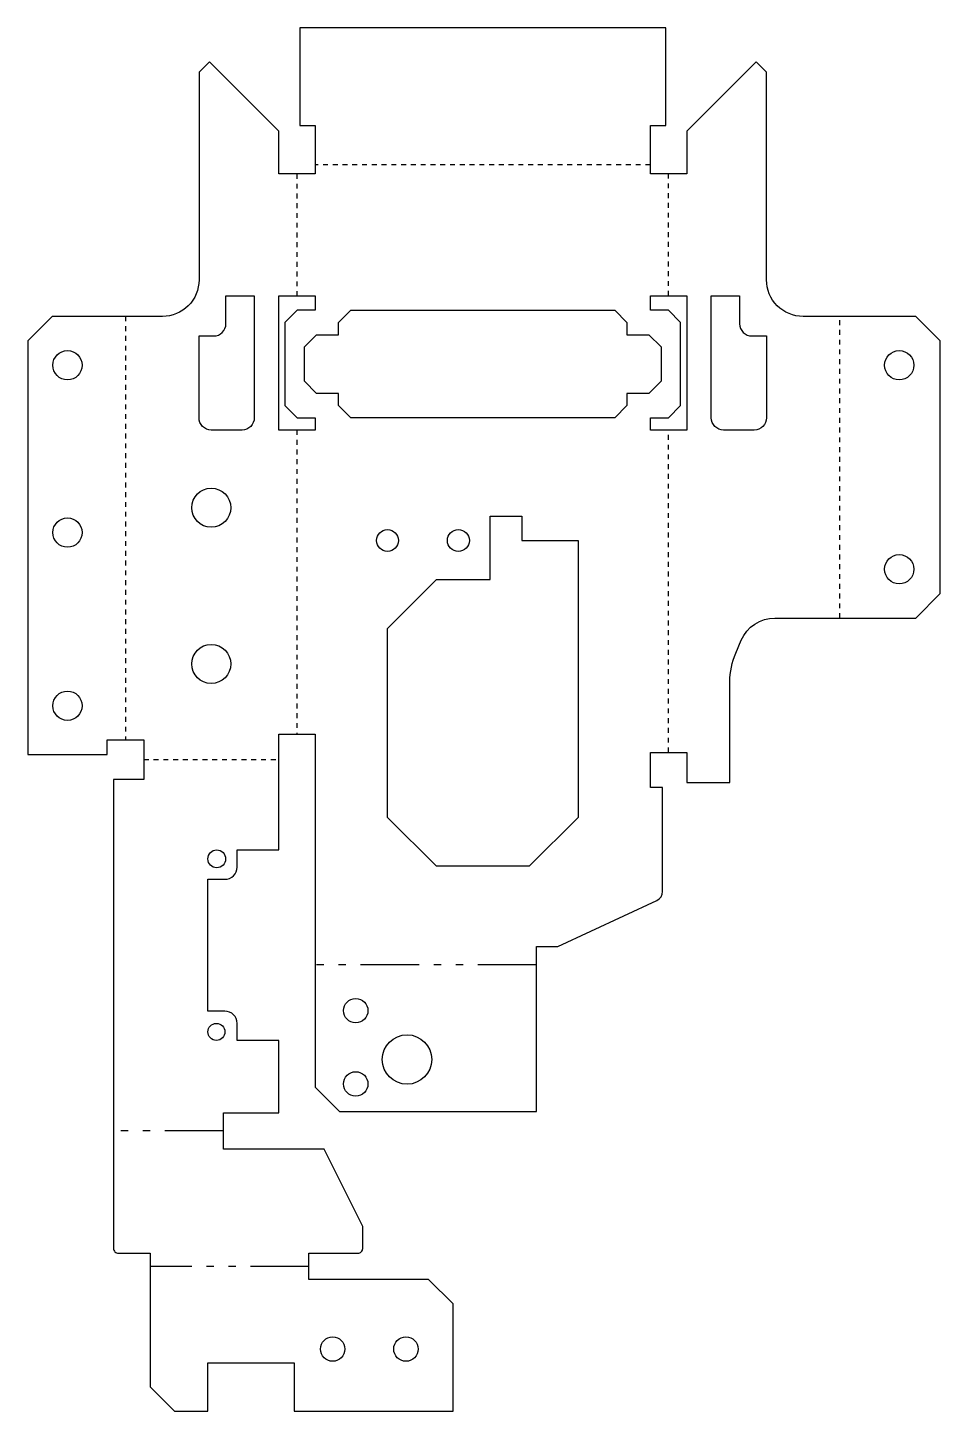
# Model space of a CAD drawing. Header units: millimetres. Extents: x -151 to 222, y -284 to 282.
import ezdxf

# ---------------------------------------------------------------- set-up
doc = ezdxf.new("R2010")
doc.units = ezdxf.units.MM
doc.linetypes.add('DASHDOTDOT', pattern=[48, 24, -6, 3, -6, 3, -6])
doc.linetypes.add('DOT', pattern=[4, 2, -2])
doc.layers.get('0').update_dxf_attribs({"color": 250, "linetype": 'CONTINUOUS'})
doc.layers.add('Bend', color=94, linetype='DOT')
doc.layers.add('MBend', color=94, linetype='DASHDOTDOT')

msp = doc.modelspace()

# ---------------------------------------------------------------- linework, layer by layer
for points in [[(56.85, -94.08), (65.61, -94.08), (106.14, -75.18, 0.291473), (108.45, -71.55), (108.45, -28.95), (103.45, -28.95), (103.45, -14.55), (118.4, -14.55), (118.4, -26.95), (136, -26.95), (136, 14.3, -0.10157), (138.43, 26.11), (140.68, 31.36, -0.300021), (154.47, 40.45), (212.15, 40.45), (222.15, 50.45), (222.15, 153.97), (212.15, 163.97), (166, 163.97, -0.414214), (151, 178.97), (151, 263.97), (146.76, 268.21), (118.4, 239.85), (118.4, 222.32), (103.45, 222.32), (103.45, 242.11), (109.75, 242.11), (109.75, 282.22), (-40.08, 282.22), (-40.08, 242.11), (-33.75, 242.11), (-33.75, 222.32), (-48.7, 222.32), (-48.7, 239.85), (-77.05, 268.21), (-81.3, 263.97), (-81.3, 178.97, -0.414214), (-96.3, 163.97), (-141.45, 163.97), (-151.45, 153.97), (-151.45, -15.45), (-118.85, -15.45), (-118.85, -9.45), (-103.9, -9.45), (-103.9, -25.62), (-116.3, -25.62), (-116.3, -217.7, 0.414214), (-114.3, -219.7), (-101.3, -219.7), (-101.3, -274.41), (-91.3, -284.41), (-77.7, -284.41), (-77.7, -264.51), (-42.3, -264.51), (-42.3, -284.41), (22.7, -284.41), (22.7, -240.41), (12.7, -230.41), (-36.3, -230.41), (-36.3, -219.7), (-16.3, -219.7, 0.414214), (-14.3, -217.7), (-14.3, -208.7), (-30.1, -177.07), (-71.3, -177.07), (-71.3, -162.12), (-48.7, -162.12), (-48.7, -132.52), (-65.7, -132.52), (-65.7, -125.52, 0.414214), (-70.7, -120.52), (-77.7, -120.52), (-77.7, -66.52), (-70.7, -66.52, 0.414214), (-65.7, -61.52), (-65.7, -54.52), (-48.7, -54.52), (-48.7, -7.05), (-33.75, -7.05), (-33.75, -151.63), (-23.75, -161.63), (56.85, -161.63)], [(-70.3, 172.45), (-58.7, 172.45), (-58.7, 122.45, -0.414214), (-63.7, 117.45), (-76.3, 117.45, -0.414214), (-81.3, 122.45), (-81.3, 155.97), (-75.3, 155.97, 0.414214), (-70.3, 160.97)], [(128.4, 122.45), (128.4, 172.45), (140, 172.45), (140, 160.97, 0.414214), (145, 155.97), (151, 155.97), (151, 122.45, -0.414214), (146, 117.45), (133.4, 117.45, -0.414214)]]:
    msp.add_lwpolyline(points, format="xyb", close=True)
for points in [[(-33.75, 172.45), (-33.75, 166.48), (-41.15, 166.48), (-46.15, 161.48), (-46.15, 127.45), (-41.15, 122.45), (-33.75, 122.45), (-33.75, 117.45), (-48.7, 117.45), (-48.7, 172.45)], [(103.45, 117.45), (103.45, 122.45), (110.85, 122.45), (115.85, 127.45), (115.85, 161.48), (110.85, 166.48), (103.45, 166.48), (103.45, 172.45), (118.4, 172.45), (118.4, 117.45)], [(88.85, 166.48), (93.85, 161.48), (93.85, 156.48), (102.85, 156.48), (107.85, 151.48), (107.85, 137.45), (102.85, 132.45), (93.85, 132.45), (93.85, 127.45), (88.85, 122.45), (-19.15, 122.45), (-24.15, 127.45), (-24.15, 132.45), (-33.15, 132.45), (-38.15, 137.45), (-38.15, 151.48), (-33.15, 156.48), (-24.15, 156.48), (-24.15, 161.48), (-19.15, 166.48)], [(50.85, 72.21), (73.85, 72.21), (73.85, -41.18), (53.85, -61.18), (15.85, -61.18), (-4.15, -41.18), (-4.15, 36.21), (15.85, 56.21), (37.85, 56.21), (37.85, 82.21), (50.85, 82.21)]]:
    msp.add_lwpolyline(points, close=True)
at = {"color": 250}
for centre, radius in [((-135.15, 143.97), 6), ((205.35, 143.97), 6), ((-76.3, 85.65), 8), ((-135.15, 75.45), 6), ((-4.15, 72.21), 4.5), ((24.85, 72.21), 4.5), ((205.35, 60.45), 6), ((-76.3, 21.65), 8), ((-135.15, 4.55), 6), ((-74.05, -58.17), 3.65), ((-17.15, -120.33), 5), ((-74.2, -129.02), 3.5), ((3.85, -140.33), 10.12), ((-17.15, -150.33), 5), ((-26.6, -258.91), 5), ((3.4, -258.91), 5)]:
    msp.add_circle(centre, radius, dxfattribs=at)
at = {"layer": 'Bend'}
for p, q in [((-41.22, 222.32), (-41.22, 172.45)), ((103.45, 226.02), (-33.75, 226.02)), ((110.93, 172.45), (110.93, 222.32)), ((-111.37, 163.97), (-111.37, -9.45)), ((181.08, 40.45), (181.08, 163.97)), ((-41.22, 117.45), (-41.22, -7.05)), ((110.93, -14.55), (110.93, 117.45)), ((-103.9, -17.53), (-48.7, -17.53))]:
    msp.add_line(p, q, dxfattribs=at)
at = {"layer": 'MBend'}
for p, q in [((56.85, -101.55), (-33.75, -101.55)), ((-71.3, -169.59), (-116.3, -169.59)), ((-36.3, -225.05), (-101.3, -225.05))]:
    msp.add_line(p, q, dxfattribs=at)

doc.saveas('drawing.dxf')
